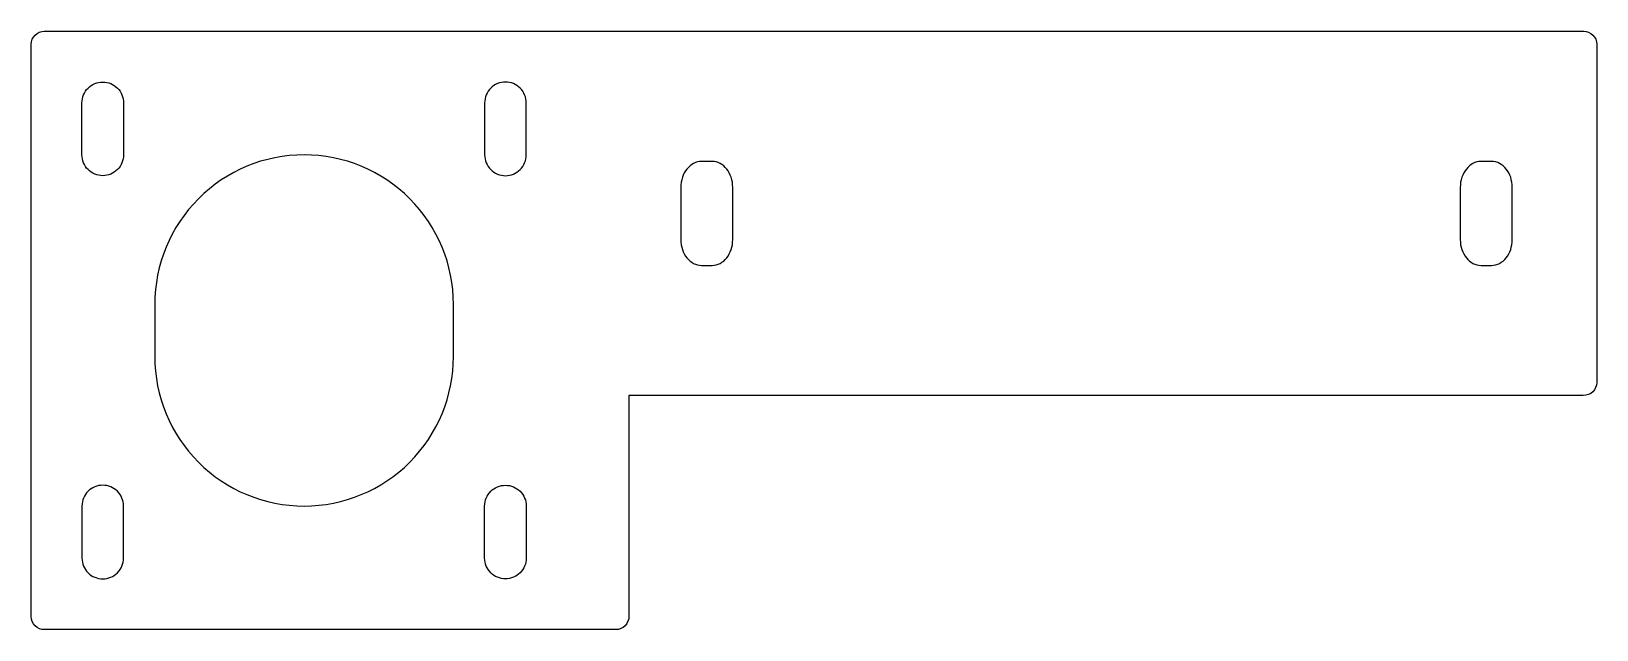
# Model space of a CAD drawing. Extents: x 20 to 141, y -102 to -56.
import ezdxf

# ---------------------------------------------------------------- set-up
doc = ezdxf.new("R2010")
doc.units = 0
doc.layers.add('METAL_1_5_COLIM_RAPH___EQ5', color=7, linetype='CONTINUOUS')

msp = doc.modelspace()

# ---------------------------------------------------------------- linework, layer by layer
at = {"layer": 'METAL_1_5_COLIM_RAPH___EQ5'}
for points in [[(66.33, -84.44), (66.33, -101.41, -0.425062), (65.33, -102.44), (21.35, -102.44, -0.420334), (20.33, -101.44), (20.33, -57.44, -0.414214), (21.33, -56.44), (66.33, -56.44), (139.83, -56.44, -0.414214), (140.83, -57.44), (140.83, -83.44, -0.422133), (139.8, -84.44), (80.83, -84.44)], [(24.23, -61.94, -0.414214), (25.83, -60.34, -0.414214), (27.43, -61.94), (27.43, -65.94, -0.414214), (25.83, -67.54, -0.414214), (24.23, -65.94)], [(55.23, -61.94), (55.23, -65.94, 0.414214), (56.83, -67.54, 0.414214), (58.43, -65.94), (58.43, -61.94, 0.414214), (56.83, -60.34, 0.414214)], [(29.83, -77.44), (29.83, -81.44, 0.414214), (41.33, -92.94, 0.414214), (52.83, -81.44), (52.83, -77.44, 0.414214), (41.33, -65.94, 0.414214)], [(27.43, -96.94), (27.43, -92.94, 0.414214), (25.83, -91.34, 0.414214), (24.23, -92.94), (24.23, -96.94, 0.414214), (25.83, -98.54, 0.414214)], [(55.23, -96.94), (55.23, -92.94, -0.414214), (56.83, -91.34, -0.414214), (58.43, -92.94), (58.43, -96.94, -0.414214), (56.83, -98.54, -0.414214)]]:
    msp.add_lwpolyline(points, format="xyb", close=True, dxfattribs=at)
for points in [[(70.33, -72.44), (70.34, -72.65), (70.36, -72.85), (70.4, -73.04), (70.46, -73.22), (70.52, -73.4), (70.6, -73.56), (70.7, -73.72), (70.8, -73.86), (70.91, -73.99), (71.04, -74.1), (71.17, -74.2), (71.31, -74.29), (71.46, -74.35), (71.61, -74.4), (71.77, -74.43), (71.93, -74.44), (72.73, -74.44), (72.9, -74.43), (73.05, -74.4), (73.21, -74.35), (73.35, -74.29), (73.49, -74.2), (73.63, -74.1), (73.75, -73.99), (73.86, -73.86), (73.97, -73.72), (74.06, -73.56), (74.14, -73.4), (74.21, -73.22), (74.26, -73.04), (74.3, -72.85), (74.32, -72.65), (74.33, -72.44), (74.33, -68.44), (74.32, -68.24), (74.3, -68.04), (74.26, -67.85), (74.21, -67.66), (74.14, -67.49), (74.06, -67.33), (73.97, -67.17), (73.86, -67.03), (73.75, -66.9), (73.63, -66.78), (73.49, -66.68), (73.35, -66.6), (73.21, -66.53), (73.05, -66.48), (72.9, -66.45), (72.73, -66.44), (71.93, -66.44), (71.77, -66.45), (71.61, -66.48), (71.46, -66.53), (71.31, -66.6), (71.17, -66.68), (71.04, -66.78), (70.91, -66.9), (70.8, -67.03), (70.7, -67.17), (70.6, -67.33), (70.52, -67.49), (70.46, -67.66), (70.4, -67.85), (70.36, -68.04), (70.34, -68.24), (70.33, -68.44)], [(130.33, -72.44), (130.34, -72.65), (130.36, -72.85), (130.4, -73.04), (130.46, -73.22), (130.52, -73.4), (130.6, -73.56), (130.7, -73.72), (130.8, -73.86), (130.91, -73.99), (131.04, -74.1), (131.17, -74.2), (131.31, -74.29), (131.46, -74.35), (131.61, -74.4), (131.77, -74.43), (131.93, -74.44), (132.73, -74.44), (132.9, -74.43), (133.05, -74.4), (133.21, -74.35), (133.35, -74.29), (133.49, -74.2), (133.63, -74.1), (133.75, -73.99), (133.86, -73.86), (133.97, -73.72), (134.06, -73.56), (134.14, -73.4), (134.21, -73.22), (134.26, -73.04), (134.3, -72.85), (134.32, -72.65), (134.33, -72.44), (134.33, -68.44), (134.32, -68.24), (134.3, -68.04), (134.26, -67.85), (134.21, -67.66), (134.14, -67.49), (134.06, -67.33), (133.97, -67.17), (133.86, -67.03), (133.75, -66.9), (133.63, -66.78), (133.49, -66.68), (133.35, -66.6), (133.21, -66.53), (133.05, -66.48), (132.9, -66.45), (132.73, -66.44), (131.93, -66.44), (131.77, -66.45), (131.61, -66.48), (131.46, -66.53), (131.31, -66.6), (131.17, -66.68), (131.04, -66.78), (130.91, -66.9), (130.8, -67.03), (130.7, -67.17), (130.6, -67.33), (130.52, -67.49), (130.46, -67.66), (130.4, -67.85), (130.36, -68.04), (130.34, -68.24), (130.33, -68.44)]]:
    msp.add_lwpolyline(points, close=True, dxfattribs=at)

doc.saveas('drawing.dxf')
